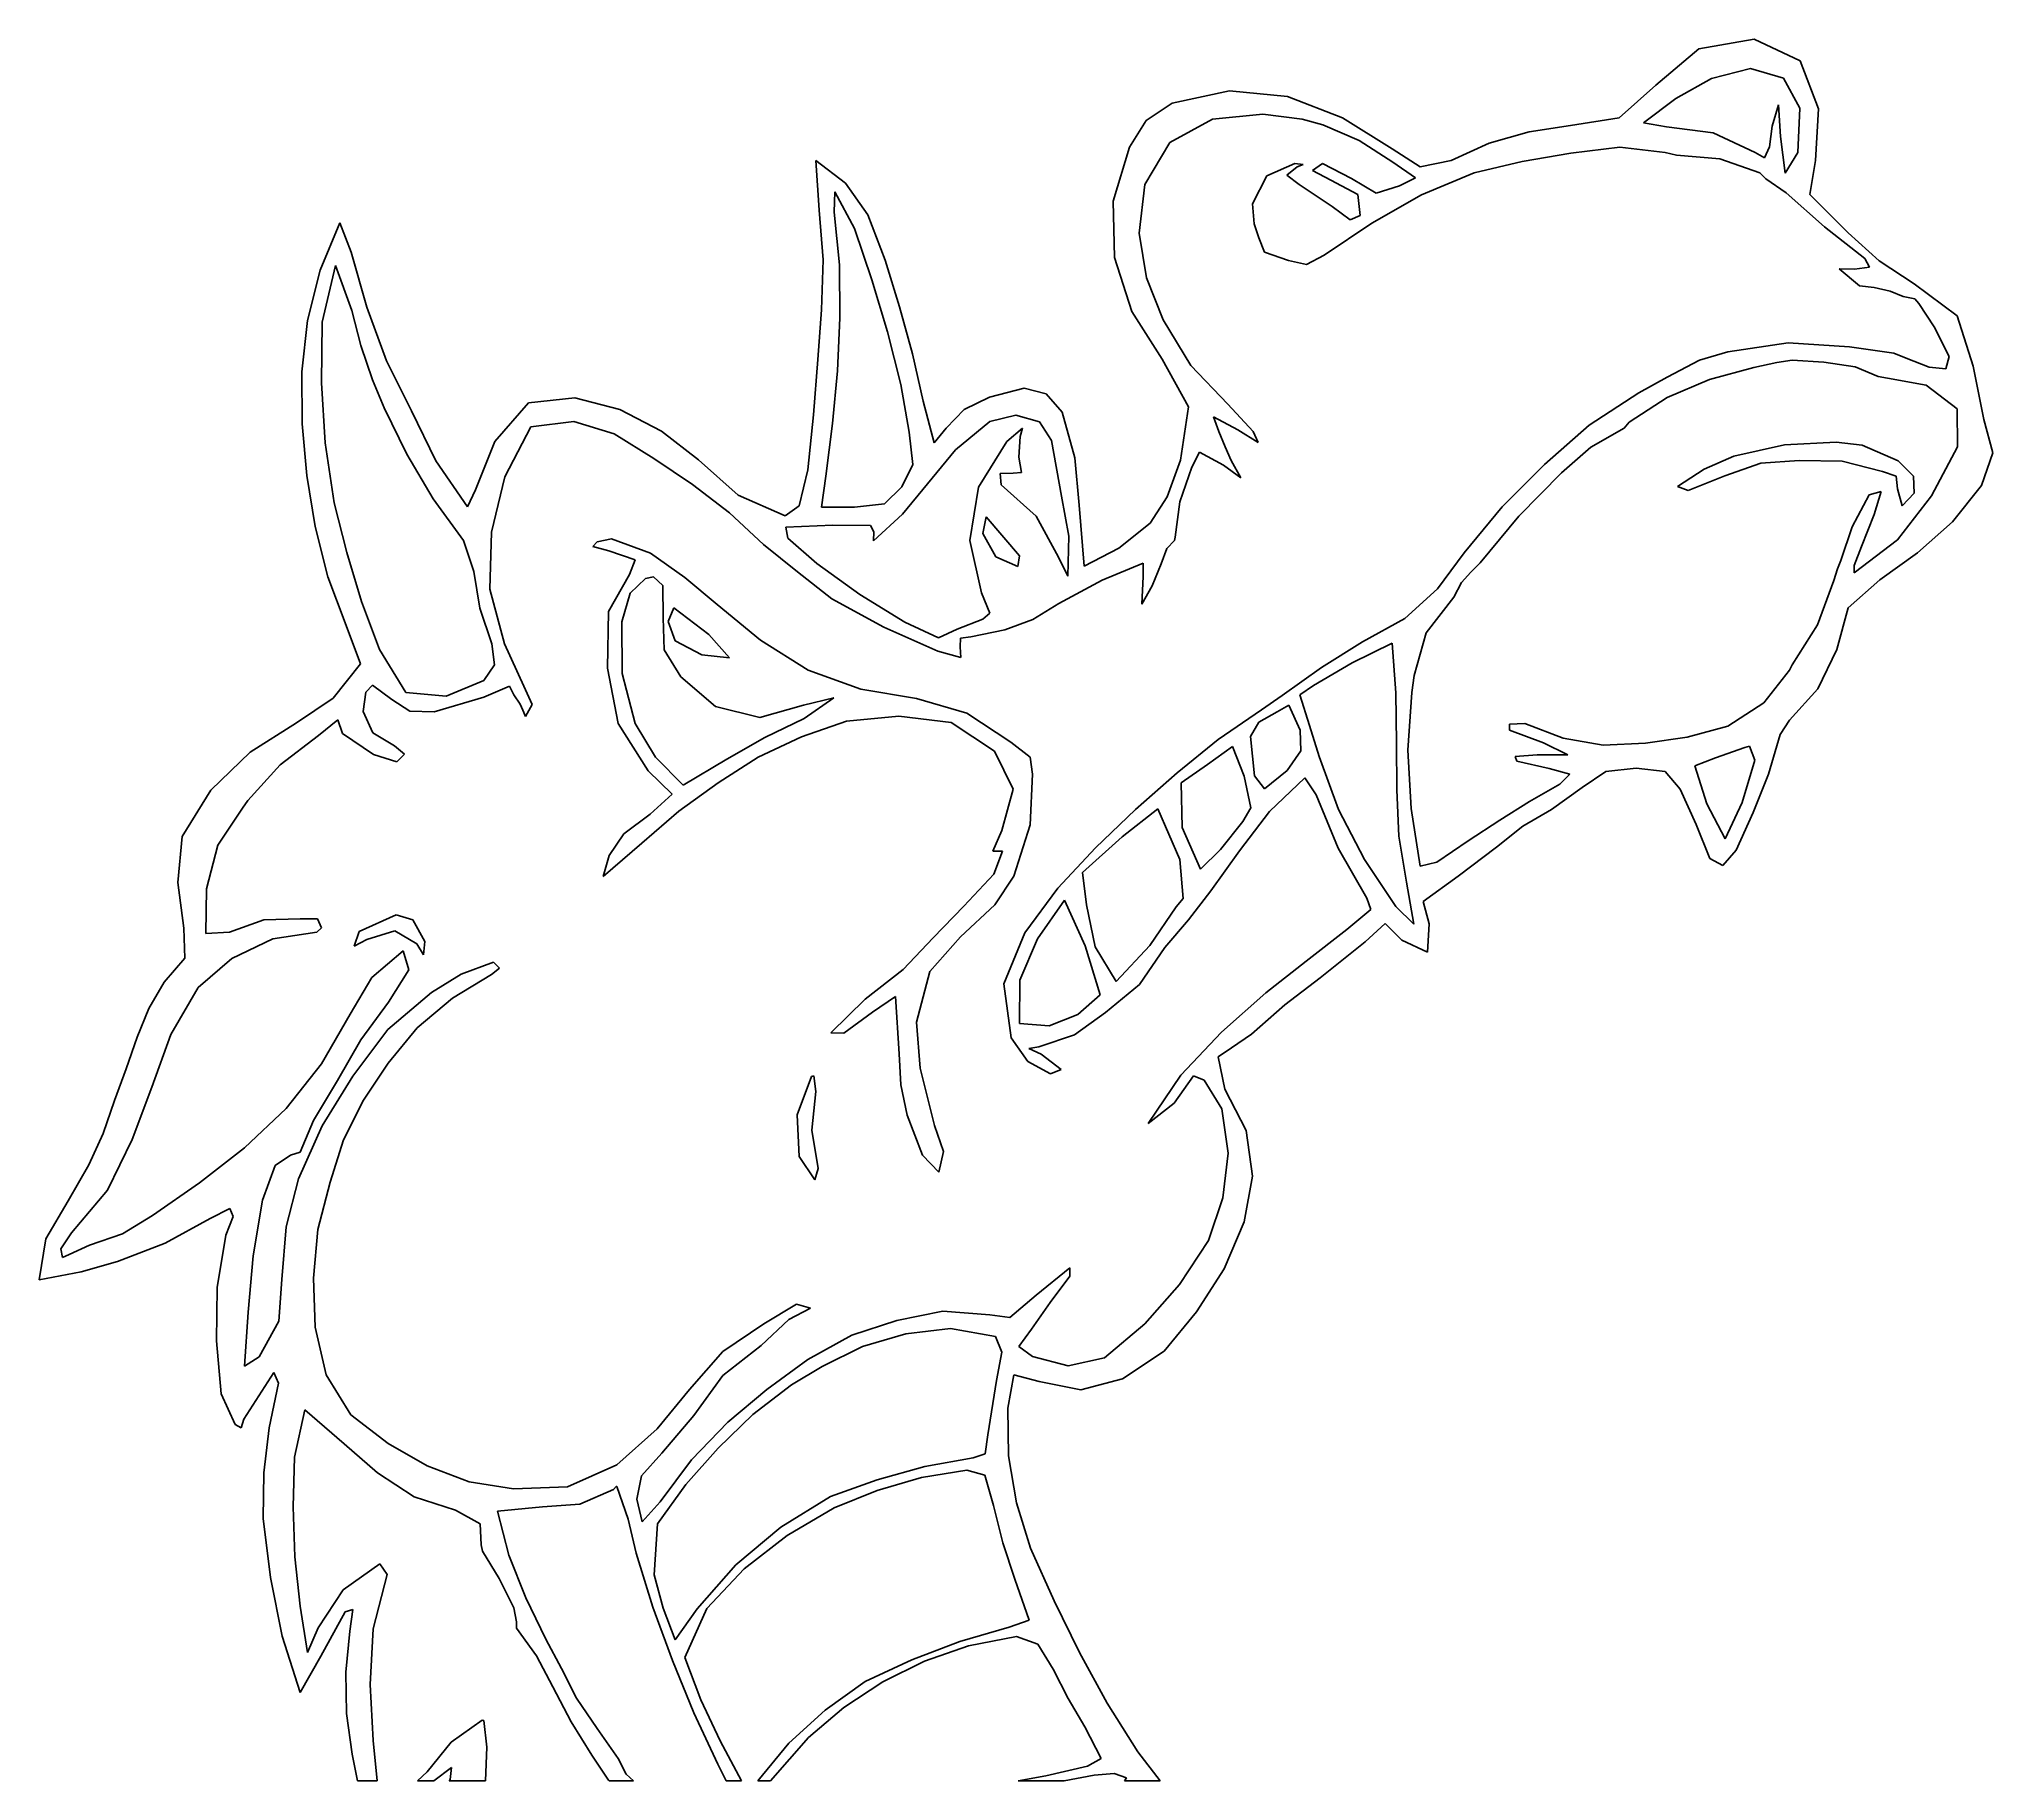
# Model space of a CAD drawing. Extents: x -63.5 to -39.7, y -19.3 to 1.9.
import ezdxf

# ---------------------------------------------------------------- set-up
doc = ezdxf.new("R2010")
doc.units = 0

msp = doc.modelspace()

# ---------------------------------------------------------------- linework, layer by layer
at = {"layer": 'Lager 1'}
for p, q in [((-43.2917, 1.75634), (-43.8161, 1.31295)), ((-42.6225, 1.8743), (-43.2917, 1.75634)), ((-42.0624, 1.61006), (-42.6225, 1.8743)), ((-43.1392, 1.39461), (-42.6646, 1.51566)), ((-42.6646, 1.51566), (-42.2639, 1.39776)), ((-42.6646, 1.51566), (-42.6646, 1.51566)), ((-41.838, 1.02905), (-42.0624, 1.61006)), ((-48.994, 1.24747), (-49.6881, 1.09506)), ((-48.2867, 1.17595), (-48.994, 1.24747)), ((-43.8161, 1.31295), (-44.2609, 0.919137)), ((-43.5709, 1.15329), (-43.1392, 1.39461)), ((-42.2639, 1.39776), (-42.0669, 1.03453)), ((-49.6881, 1.09506), (-50.0042, 0.885848)), ((-49.1998, 0.901074), (-48.589, 0.964223)), ((-48.589, 0.964223), (-48.5888, 0.964223)), ((-48.589, 0.964223), (-48.589, 0.964223)), ((-48.5888, 0.964223), (-48.1089, 0.90312)), ((-47.6223, 0.919853), (-48.2867, 1.17595)), ((-43.9638, 0.858489), (-43.5709, 1.15329)), ((-42.3259, 1.0739), (-42.4012, 0.817949)), ((-42.301, 0.691792), (-42.3259, 1.0739)), ((-42.0669, 1.03453), (-42.0915, 0.495489)), ((-41.8742, 0.398371), (-41.838, 1.02905)), ((-50.0042, 0.885848), (-50.2062, 0.560991)), ((-49.7193, 0.617248), (-49.1998, 0.901074)), ((-48.1089, 0.90312), (-47.8585, 0.835012)), ((-47.8585, 0.835012), (-47.4172, 0.643039)), ((-47.0189, 0.540568), (-47.6223, 0.919853)), ((-45.3526, 0.74634), (-45.8408, 0.610027)), ((-44.8522, 0.826858), (-45.3526, 0.74634)), ((-44.2609, 0.919137), (-44.8522, 0.826858)), ((-43.6852, 0.80701), (-43.9638, 0.858489)), ((-43.1201, 0.735819), (-43.6852, 0.80701)), ((-42.6083, 0.496221), (-43.1201, 0.735819)), ((-42.4012, 0.817949), (-42.4352, 0.566949)), ((-50.2062, 0.560991), (-50.4077, -0.093294)), ((-50.0215, 0.108169), (-49.7193, 0.617248)), ((-47.4172, 0.643039), (-47.0111, 0.378524)), ((-46.6771, 0.324163), (-47.0189, 0.540568)), ((-45.8408, 0.610027), (-46.3005, 0.399253)), ((-45.4391, 0.386917), (-44.8486, 0.490396)), ((-44.8486, 0.490396), (-44.2533, 0.560774)), ((-44.2533, 0.560774), (-43.6997, 0.497968)), ((-43.6997, 0.497968), (-43.5634, 0.466614)), ((-42.494975, 0.433621), (-42.6083, 0.496221)), ((-42.4352, 0.566949), (-42.494975, 0.433621)), ((-42.2428, 0.245512), (-42.301, 0.691792)), ((-42.0915, 0.495489), (-42.2428, 0.245512)), ((-53.656, 0.125157), (-54.0177, 0.400126)), ((-54.0177, 0.400126), (-53.977, -0.201478)), ((-48.1982, 0.364082), (-48.5407, 0.212216)), ((-48.295312, 0.221514), (-48.1694, 0.321206)), ((-48.097662, 0.349527), (-48.1982, 0.364082)), ((-48.1694, 0.321206), (-48.097662, 0.349527)), ((-47.86235, 0.363049), (-47.9835, 0.277889)), ((-47.9835, 0.277889), (-47.7619, 0.159909)), ((-47.5105, 0.180764), (-47.86235, 0.363049)), ((-47.0111, 0.378524), (-46.7321, 0.191114)), ((-46.3005, 0.399253), (-46.6771, 0.324163)), ((-46.6612, -0.01881), (-46.0231, 0.252075)), ((-46.0231, 0.252075), (-45.4391, 0.386917)), ((-43.5634, 0.466614), (-43.0395, 0.421258)), ((-43.0395, 0.421258), (-42.5508, 0.248872)), ((-42.5508, 0.248872), (-42.48, 0.17901)), ((-41.946, -0.01188), (-41.8742, 0.398371)), ((-53.794, -0.226149), (-53.786, 0.020759)), ((-53.786, 0.020916), (-53.5493, -0.424342)), ((-53.786, 0.020759), (-53.786, 0.020916)), ((-53.3849, -0.258788), (-53.656, 0.125157)), ((-50.0896, -0.483706), (-50.0215, 0.108169)), ((-48.5407, 0.212216), (-48.7134, -0.127113)), ((-48.1474, 0.109446), (-48.295312, 0.221514)), ((-47.7477, -0.159782), (-48.1474, 0.109446)), ((-47.7619, 0.159909), (-47.43455, -0.01124)), ((-47.212775, 0.003684), (-47.5105, 0.180764)), ((-46.9284, 0.091069), (-47.212775, 0.003684)), ((-46.7321, 0.191114), (-46.9284, 0.091069)), ((-42.48, 0.17901), (-42.2318, 0.009102)), ((-42.2318, 0.009102), (-41.766, -0.403718)), ((-53.977, -0.201478), (-53.93, -0.806084)), ((-53.7284, -0.86606), (-53.794, -0.226149)), ((-50.4077, -0.093294), (-50.3896, -0.778583)), ((-48.7134, -0.127113), (-48.6927, -0.370086)), ((-47.52795, -0.322059), (-47.7477, -0.159782)), ((-47.43455, -0.01124), (-47.4072, -0.266539)), ((-47.2646, -0.362141), (-46.6612, -0.01881)), ((-41.4808, -0.47989), (-41.946, -0.01188)), ((-59.7993, -0.358109), (-60.0375, -0.932211)), ((-59.6586, -0.71397), (-59.7993, -0.358109)), ((-53.5493, -0.424342), (-53.3383, -1.04976)), ((-53.1746, -0.810975), (-53.3849, -0.258788)), ((-48.6927, -0.370086), (-48.6369, -0.537364)), ((-47.8417, -0.748109), (-47.2646, -0.362141)), ((-47.4072, -0.266539), (-47.52795, -0.322059)), ((-41.766, -0.403718), (-41.2779, -0.788798)), ((-50.002, -1.02531), (-50.0896, -0.483706)), ((-48.6369, -0.537364), (-48.5694, -0.712088)), ((-41.1008, -0.81659), (-41.4808, -0.47989)), ((-60.0375, -0.932211), (-60.1896, -1.54148)), ((-60.014, -1.56416), (-59.8501, -0.873243)), ((-59.8501, -0.873243), (-59.6544, -1.42)), ((-59.8501, -0.873243), (-59.8501, -0.873243)), ((-59.4704, -1.38277), (-59.6586, -0.71397)), ((-53.93, -0.806084), (-53.9487, -1.41271)), ((-53.7244, -1.50958), (-53.7284, -0.86606)), ((-52.9994, -1.3758), (-53.1746, -0.810975)), ((-50.3896, -0.778583), (-50.1806, -1.43202)), ((-48.5694, -0.712088), (-48.2762, -0.812573)), ((-48.2762, -0.812573), (-48.057862, -0.861866)), ((-48.057862, -0.861866), (-47.8417, -0.748109)), ((-41.4025, -0.91889), (-41.5892, -0.914664)), ((-41.5892, -0.914664), (-41.3415, -1.12394)), ((-41.21885, -0.893584), (-41.4025, -0.91889)), ((-41.2779, -0.788798), (-41.21885, -0.893584)), ((-40.6776, -1.09578), (-41.1008, -0.81659)), ((-53.3383, -1.04976), (-53.1476, -1.68172)), ((-49.7975, -1.53668), (-50.002, -1.02531)), ((-41.3415, -1.12394), (-41.1647, -1.14072)), ((-41.1647, -1.14072), (-40.9673, -1.18622)), ((-40.9673, -1.18622), (-40.8115, -1.24966)), ((-40.1567, -1.4852), (-40.6776, -1.09578)), ((-59.6544, -1.42), (-59.5417, -1.84723)), ((-59.2323, -2.03424), (-59.4704, -1.38277)), ((-53.9487, -1.41271), (-53.9915, -2.01826)), ((-52.8432, -1.94598), (-52.9994, -1.3758)), ((-40.8115, -1.24966), (-40.6703, -1.27825)), ((-40.6703, -1.27825), (-40.6203, -1.33527)), ((-40.6203, -1.33527), (-40.4359, -1.61835)), ((-60.1896, -1.54148), (-60.2579, -2.16723)), ((-60.0213, -2.29783), (-60.014, -1.56416)), ((-53.7559, -2.15252), (-53.7244, -1.50958)), ((-50.1806, -1.43202), (-49.812, -2.01094)), ((-49.4633, -2.09032), (-49.7975, -1.53668)), ((-40.4359, -1.61835), (-40.2532, -1.98048)), ((-39.9615, -2.09696), (-40.1567, -1.4852)), ((-59.5417, -1.84723), (-59.4001, -2.26542)), ((-53.1476, -1.68172), (-52.9854, -2.32113)), ((-42.2059, -1.81515), (-42.9411, -1.92328)), ((-41.4631, -1.86235), (-42.2059, -1.81515)), ((-40.925, -1.93978), (-41.4631, -1.86235)), ((-58.9289, -2.6399), (-59.2323, -2.03424)), ((-53.9915, -2.01826), (-54.046, -2.68709)), ((-52.7135, -2.52281), (-52.8432, -1.94598)), ((-49.812, -2.01094), (-49.4894, -2.58965)), ((-49.0133, -2.55873), (-49.4633, -2.09032)), ((-43.2849, -2.02394), (-43.677, -2.23033)), ((-42.9411, -1.92328), (-43.2849, -2.02394)), ((-43.1615, -2.26042), (-42.6243, -2.11205)), ((-42.6243, -2.11205), (-42.345, -2.05455)), ((-42.345, -2.05455), (-42.1581, -2.02565)), ((-42.1581, -2.02565), (-42.1579, -2.02565)), ((-42.1581, -2.02565), (-42.1581, -2.02565)), ((-42.1579, -2.02565), (-41.774, -2.05037)), ((-41.774, -2.05037), (-41.3928, -2.10368)), ((-41.3928, -2.10368), (-41.1137, -2.22099)), ((-40.7761, -2.00191), (-40.925, -1.93978)), ((-40.4969, -2.1107), (-40.7761, -2.00191)), ((-40.29225, -2.127914), (-40.4969, -2.1107)), ((-40.2532, -1.98048), (-40.29225, -2.127914)), ((-39.831, -2.74683), (-39.9615, -2.09696)), ((-60.2579, -2.16723), (-60.2553, -2.79693)), ((-59.9767, -3.03013), (-60.0213, -2.29783)), ((-59.4001, -2.26542), (-59.2607, -2.60264)), ((-53.8141, -2.7935), (-53.7559, -2.15252)), ((-52.9854, -2.32113), (-52.8836, -2.89752)), ((-51.4874, -2.36563), (-51.9062, -2.47308)), ((-51.21805, -2.434561), (-51.4874, -2.36563)), ((-43.677, -2.23033), (-44.0225, -2.42253)), ((-43.6761, -2.47809), (-43.1615, -2.26042)), ((-41.1137, -2.22099), (-40.9999, -2.24332)), ((-40.9999, -2.24332), (-40.5317, -2.32845)), ((-40.5317, -2.32845), (-40.1549, -2.61698)), ((-59.2607, -2.60264), (-58.9855, -3.16685)), ((-57.5059, -2.54111), (-57.9157, -3.01355)), ((-56.9458, -2.48175), (-57.5059, -2.54111)), ((-56.3967, -2.62504), (-56.9458, -2.48175)), ((-52.5782, -3.02804), (-52.7135, -2.52281)), ((-51.9062, -2.47308), (-52.2155, -2.62526)), ((-51.0258, -2.65521), (-51.21805, -2.434561)), ((-49.4894, -2.58965), (-49.5889, -3.23705)), ((-48.7061, -2.88975), (-49.0133, -2.55873)), ((-44.0225, -2.42253), (-44.6266, -2.81217)), ((-44.1395, -2.77632), (-43.6761, -2.47809)), ((-60.2553, -2.79693), (-60.2002, -3.42432)), ((-58.6303, -3.2478), (-58.9289, -2.6399)), ((-57.7948, -3.44329), (-57.4765, -2.83367)), ((-57.4765, -2.83367), (-56.9558, -2.76856)), ((-56.9558, -2.76856), (-56.4662, -2.91827)), ((-55.8924, -2.88654), (-56.3967, -2.62504)), ((-54.046, -2.68709), (-54.1139, -3.35473)), ((-53.8955, -3.43209), (-53.8141, -2.7935)), ((-52.2155, -2.62526), (-52.4352, -2.84883)), ((-52.3208, -3.11279), (-51.9036, -2.7696)), ((-51.9036, -2.7696), (-51.5897, -2.69075)), ((-51.5897, -2.69075), (-51.5896, -2.69075)), ((-51.5897, -2.69075), (-51.5897, -2.69075)), ((-51.5896, -2.69075), (-51.299013, -2.772141)), ((-51.299013, -2.772141), (-51.1552, -3.00183)), ((-50.8726, -3.20987), (-51.0258, -2.65521)), ((-49.1209, -2.89259), (-49.187863, -2.714074)), ((-49.187863, -2.714074), (-48.8898, -2.87131)), ((-44.6266, -2.81217), (-45.1692, -3.29275)), ((-44.1991, -2.85114), (-44.1395, -2.77632)), ((-40.1549, -2.61698), (-40.151, -3.07747)), ((-39.721, -3.14923), (-39.831, -2.74683)), ((-59.8663, -3.75526), (-59.9767, -3.03013)), ((-57.9157, -3.01355), (-58.1488, -3.60062)), ((-56.4662, -2.91827), (-55.9853, -3.21741)), ((-55.4439, -3.2357), (-55.8924, -2.88654)), ((-52.8836, -2.89752), (-52.838062, -3.292691)), ((-52.4352, -2.84883), (-52.5782, -3.02804)), ((-51.6957, -3.01318), (-52.0397, -3.56724)), ((-51.506013, -2.852179), (-51.6957, -3.01318)), ((-51.5512, -3.20247), (-51.5339, -2.95076)), ((-51.5339, -2.95076), (-51.506013, -2.852179)), ((-51.1552, -3.00183), (-51.0314, -3.67469)), ((-49.0446, -3.0768), (-49.1209, -2.89259)), ((-48.9714, -3.24466), (-49.0446, -3.0768)), ((-48.8898, -2.87131), (-48.646412, -3.022891)), ((-48.646412, -3.022891), (-48.7061, -2.88975)), ((-44.9604, -3.39468), (-44.6052, -3.08136)), ((-44.6052, -3.08136), (-44.1991, -2.85114)), ((-42.2528, -3.0547), (-42.867, -3.18978)), ((-41.6236, -3.01975), (-42.2528, -3.0547)), ((-41.3071, -3.05783), (-41.6236, -3.01975)), ((-41.6236, -3.01975), (-41.6236, -3.01975)), ((-40.8712, -3.24802), (-41.3071, -3.05783)), ((-40.151, -3.07747), (-40.4671, -3.67111)), ((-58.9855, -3.16685), (-58.6636, -3.7068)), ((-58.2465, -3.8044), (-58.6303, -3.2478)), ((-55.9853, -3.21741), (-55.5151, -3.53297)), ((-54.9615, -3.66499), (-55.4439, -3.2357)), ((-52.838062, -3.292691), (-52.9741, -3.56343)), ((-52.6621, -3.52819), (-52.3208, -3.11279)), ((-51.5188, -3.38773), (-51.5512, -3.20247)), ((-50.8201, -3.78528), (-50.8726, -3.20987)), ((-49.5889, -3.23705), (-49.7501, -3.68463)), ((-49.4485, -3.32254), (-49.3585, -3.14371)), ((-49.3585, -3.14371), (-49.064, -3.29902)), ((-49.064, -3.29902), (-48.8551, -3.45434)), ((-48.8551, -3.45434), (-48.9714, -3.24466)), ((-45.1692, -3.29275), (-45.6819, -3.80537)), ((-42.867, -3.18978), (-43.2292, -3.3492)), ((-42.9789, -3.43), (-42.5393, -3.27513)), ((-42.5393, -3.27513), (-42.0739, -3.2413)), ((-42.0739, -3.2413), (-41.5536, -3.24967)), ((-41.5536, -3.24967), (-41.0623, -3.37564)), ((-40.6875, -3.431919), (-40.8712, -3.24802)), ((-39.8615, -3.54626), (-39.721, -3.14923)), ((-60.2002, -3.42432), (-60.0979, -4.04574)), ((-57.9567, -4.11466), (-57.7948, -3.44329)), ((-55.5151, -3.53297), (-55.0653, -3.8769)), ((-54.1139, -3.35473), (-54.218888, -3.793932)), ((-53.95, -3.8088), (-53.8955, -3.43209)), ((-52.9641, -3.8958), (-52.6621, -3.52819)), ((-51.7796, -3.39893), (-51.6219, -3.39722)), ((-51.7651, -3.53984), (-51.7796, -3.39893)), ((-51.3414, -3.91753), (-51.7651, -3.53984)), ((-51.6219, -3.39722), (-51.5188, -3.38773)), ((-49.5949, -3.74593), (-49.4485, -3.32254)), ((-45.478, -3.92044), (-44.9604, -3.39468)), ((-43.2292, -3.3492), (-43.5511, -3.5591)), ((-43.5511, -3.5591), (-43.421375, -3.609161)), ((-43.421375, -3.609161), (-42.9789, -3.43)), ((-41.0623, -3.37564), (-40.898, -3.43276)), ((-40.898, -3.43276), (-40.8799, -3.58576)), ((-40.6757, -3.6399), (-40.6875, -3.431919)), ((-40.2129, -3.98689), (-39.8615, -3.54626)), ((-59.7145, -4.35831), (-59.8663, -3.75526)), ((-58.6636, -3.7068), (-58.2961, -4.21554)), ((-58.1488, -3.60062), (-58.2465, -3.8044)), ((-54.391, -3.91431), (-54.9615, -3.66499)), ((-54.218888, -3.793932), (-54.391, -3.91431)), ((-53.1842, -3.769404), (-53.5494, -3.80821)), ((-52.9741, -3.56343), (-53.1842, -3.769404)), ((-52.0397, -3.56724), (-52.1462, -4.21345)), ((-51.0314, -3.67469), (-50.9437, -4.162)), ((-50.759, -4.52557), (-50.8201, -3.78528)), ((-49.7501, -3.68463), (-49.9579, -4.00594)), ((-49.6542, -4.17335), (-49.5949, -3.74593)), ((-41.2244, -3.66118), (-41.4308, -4.0479)), ((-41.076837, -3.618746), (-41.2244, -3.66118)), ((-41.1617, -3.89699), (-41.076837, -3.618746)), ((-40.8799, -3.58576), (-40.824075, -3.793272)), ((-40.4671, -3.67111), (-40.8781, -4.20471)), ((-40.824075, -3.793272), (-40.6757, -3.6399)), ((-55.0653, -3.8769), (-54.6511, -4.26266)), ((-54.3827, -4.0541), (-53.8118, -4.02923)), ((-53.5494, -3.80821), (-53.95, -3.8088)), ((-53.8118, -4.02923), (-53.353525, -4.031799)), ((-53.353525, -4.031799), (-53.313, -4.11092)), ((-53.3149, -4.21696), (-52.9641, -3.8958)), ((-51.98865, -4.130823), (-51.9482, -3.92895)), ((-51.9482, -3.92895), (-51.5439, -4.39886)), ((-51.9482, -3.92895), (-51.9482, -3.92895)), ((-51.0683, -4.41633), (-51.3414, -3.91753)), ((-49.9579, -4.00594), (-50.3361, -4.30649)), ((-45.6819, -3.80537), (-46.1409, -4.36533)), ((-45.9479, -4.48518), (-45.478, -3.92044)), ((-41.3165, -4.28565), (-41.1617, -3.89699)), ((-40.6363, -4.36219), (-40.2129, -3.98689)), ((-60.0979, -4.04574), (-59.9439, -4.65647)), ((-58.2961, -4.21554), (-58.1711, -4.58987)), ((-57.9776, -4.80455), (-57.9567, -4.11466)), ((-56.6746, -4.2295), (-56.72715, -4.286589)), ((-56.4985, -4.19583), (-56.6746, -4.2295)), ((-56.0231, -4.36742), (-56.4985, -4.19583)), ((-56.4985, -4.19583), (-56.4985, -4.19583)), ((-54.6511, -4.26266), (-54.241, -4.59614)), ((-54.355463, -4.184774), (-54.3827, -4.0541)), ((-54.0052, -4.49556), (-54.355463, -4.184774)), ((-53.313, -4.11092), (-53.3149, -4.21696)), ((-52.1462, -4.21345), (-52.0051, -4.85077)), ((-51.8299, -4.4111), (-51.98865, -4.130823)), ((-50.9437, -4.162), (-50.9557, -4.64826)), ((-49.7548, -4.31074), (-49.6608, -4.21479)), ((-49.6608, -4.21479), (-49.6542, -4.17335)), ((-41.4308, -4.0479), (-41.5674, -4.45792)), ((-40.8781, -4.20471), (-41.4071, -4.60838)), ((-59.5359, -4.95389), (-59.7145, -4.35831)), ((-56.72715, -4.286589), (-56.531, -4.34121)), ((-56.531, -4.34121), (-56.2126, -4.448286)), ((-56.2126, -4.448286), (-56.2794, -4.62884)), ((-55.6064, -4.66252), (-56.0231, -4.36742)), ((-53.483, -4.86973), (-54.0052, -4.49556)), ((-51.5639, -4.530342), (-51.8299, -4.4111)), ((-51.5439, -4.39886), (-51.5639, -4.530342)), ((-50.9557, -4.64826), (-51.0683, -4.41633)), ((-50.3361, -4.30649), (-50.759, -4.52557)), ((-50.5379, -4.69575), (-50.0414, -4.49055)), ((-50.0414, -4.49055), (-50.0404, -4.64968)), ((-49.9337, -4.7646), (-49.8214, -4.49974)), ((-49.8214, -4.49974), (-49.7548, -4.31074)), ((-46.1409, -4.36533), (-46.4656, -4.79984)), ((-46.0608, -4.59935), (-45.9479, -4.48518)), ((-41.5674, -4.45792), (-41.6077, -4.55798)), ((-41.408, -4.51885), (-41.3165, -4.28565)), ((-41.0955, -4.69269), (-40.6363, -4.36219)), ((-59.9439, -4.65647), (-59.7216, -5.24526)), ((-58.1711, -4.58987), (-58.0972, -5.03745)), ((-56.2794, -4.62884), (-56.5346, -5.07657)), ((-56.271925, -4.853224), (-56.0878, -4.67536)), ((-56.0878, -4.67536), (-55.9867, -4.65535)), ((-55.9867, -4.65535), (-55.874237, -4.761504)), ((-55.9867, -4.65535), (-55.9867, -4.65535)), ((-55.2148, -4.99055), (-55.6064, -4.66252)), ((-54.241, -4.59614), (-53.824, -4.92111)), ((-51.0676, -4.98137), (-50.5379, -4.69575)), ((-50.0404, -4.64968), (-50.0566, -4.98921)), ((-46.2687, -4.90371), (-46.1738, -4.72375)), ((-46.1738, -4.72375), (-46.0608, -4.59935)), ((-41.6513, -4.69821), (-41.8521, -5.23652)), ((-41.6077, -4.55798), (-41.6513, -4.69821)), ((-41.4811, -5.03132), (-41.0955, -4.69269)), ((-41.4071, -4.60838), (-41.408, -4.51885)), ((-59.3178, -5.53603), (-59.5359, -4.95389)), ((-57.8002, -5.46934), (-57.9776, -4.80455)), ((-56.3734, -5.20262), (-56.271925, -4.853224)), ((-55.874237, -4.761504), (-55.8703, -5.15535)), ((-53.824, -4.92111), (-53.1927, -5.26728)), ((-52.9355, -5.2059), (-53.483, -4.86973)), ((-52.0051, -4.85077), (-51.905037, -5.0955)), ((-51.381988, -5.172368), (-51.0676, -4.98137)), ((-50.0566, -4.98921), (-49.9337, -4.7646)), ((-46.4656, -4.79984), (-46.8615, -5.16334)), ((-46.6057, -5.33382), (-46.2687, -4.90371)), ((-58.0972, -5.03745), (-57.954, -5.4674)), ((-56.5346, -5.07657), (-56.5478, -5.7631)), ((-56.3701, -5.82919), (-56.3734, -5.20262)), ((-55.8703, -5.15535), (-55.8583, -5.54163)), ((-55.8104, -5.19657), (-55.7401, -5.03386)), ((-55.726763, -5.432736), (-55.8104, -5.19657)), ((-55.7401, -5.03386), (-55.3148, -5.35599)), ((-55.7401, -5.03386), (-55.7401, -5.03386)), ((-54.6871, -5.42462), (-55.2148, -4.99055)), ((-52.5263, -5.39549), (-52.9355, -5.2059)), ((-51.9888, -5.17133), (-52.3014, -5.29282)), ((-51.905037, -5.0955), (-51.9888, -5.17133)), ((-51.723, -5.29924), (-51.381988, -5.172368)), ((-46.8615, -5.16334), (-47.3768, -5.44433)), ((-41.6183, -5.53939), (-41.4811, -5.03132)), ((-59.7216, -5.24526), (-59.548, -5.71195)), ((-55.4029, -5.6036), (-55.726763, -5.432736)), ((-55.3148, -5.35599), (-55.0666, -5.6393)), ((-54.1106, -5.78998), (-54.6871, -5.42462)), ((-53.1927, -5.26728), (-52.5352, -5.55902)), ((-52.3014, -5.29282), (-52.5263, -5.39549)), ((-52.2621, -5.50713), (-52.260762, -5.401141)), ((-52.260762, -5.401141), (-52.1353, -5.38414)), ((-52.1353, -5.38414), (-51.723, -5.29924)), ((-47.3768, -5.44433), (-47.8742, -5.75847)), ((-46.7482, -5.85495), (-46.6057, -5.33382)), ((-41.8521, -5.23652), (-42.159, -5.72278)), ((-58.9947, -6.06156), (-59.3178, -5.53603)), ((-57.954, -5.4674), (-57.921638, -5.72314)), ((-57.5616, -5.98443), (-57.8002, -5.46934)), ((-55.8583, -5.54163), (-55.6572, -5.86966)), ((-55.0666, -5.6393), (-55.4029, -5.6036)), ((-52.5352, -5.55902), (-52.2578, -5.63461)), ((-52.2578, -5.63461), (-52.2621, -5.50713)), ((-47.503, -5.70015), (-47.0158, -5.46113)), ((-47.0158, -5.46113), (-46.9721, -6.06589)), ((-47.0158, -5.46113), (-47.0158, -5.46113)), ((-41.8456, -6.01504), (-41.6183, -5.53939)), ((-59.548, -5.71195), (-59.8773, -6.13019)), ((-58.0506, -5.91543), (-58.5064, -6.10308)), ((-57.921638, -5.72314), (-58.0506, -5.91543)), ((-56.5478, -5.7631), (-56.4172, -6.43544)), ((-56.2096, -6.43462), (-56.3701, -5.82919)), ((-55.6572, -5.86966), (-55.2347, -6.23092)), ((-53.4688, -6.02019), (-54.1106, -5.78998)), ((-47.8742, -5.75847), (-48.3542, -6.09808)), ((-47.9708, -5.97659), (-47.503, -5.70015)), ((-46.7791, -6.06029), (-46.7482, -5.85495)), ((-42.192, -5.78901), (-42.5025, -6.18537)), ((-42.159, -5.72278), (-42.192, -5.78901)), ((-59.8773, -6.13019), (-60.3249, -6.42999)), ((-59.5161, -6.28909), (-59.482, -6.05454)), ((-59.482, -6.05454), (-59.402513, -5.971284)), ((-59.402513, -5.971284), (-59.168, -6.14497)), ((-59.168, -6.14497), (-58.949913, -6.286872)), ((-58.5064, -6.10308), (-58.9947, -6.06156)), ((-58.6533, -6.29364), (-58.0485, -6.11682)), ((-58.0485, -6.11682), (-57.7377, -5.98409)), ((-57.7377, -5.98409), (-57.6843, -6.08725)), ((-57.6843, -6.08725), (-57.6061, -6.19985)), ((-57.4639, -6.205146), (-57.5616, -5.98443)), ((-54.1662, -6.2124), (-53.7998, -6.1266)), ((-53.7998, -6.1266), (-54.1572, -6.3757)), ((-52.7954, -6.13452), (-53.4688, -6.02019)), ((-52.1818, -6.31261), (-52.7954, -6.13452)), ((-48.3542, -6.09808), (-48.6026, -6.26997)), ((-48.137, -6.0877), (-47.9708, -5.97659)), ((-48.0205, -6.46158), (-48.137, -6.0877)), ((-46.9721, -6.06589), (-46.9665, -6.67499)), ((-46.8273, -6.75959), (-46.7791, -6.06029)), ((-42.1926, -6.39452), (-41.8456, -6.01504)), ((-60.0554, -6.58426), (-59.8235, -6.39206)), ((-59.8235, -6.39206), (-59.764, -6.55701)), ((-59.396613, -6.549426), (-59.5161, -6.28909)), ((-58.949913, -6.286872), (-58.6533, -6.29364)), ((-57.6061, -6.19985), (-57.5737, -6.27467)), ((-57.5737, -6.27467), (-57.5414, -6.34964)), ((-57.5414, -6.34964), (-57.4639, -6.205146)), ((-55.2347, -6.23092), (-54.6987, -6.36495)), ((-54.6987, -6.36495), (-54.1662, -6.2124)), ((-54.1572, -6.3757), (-54.6355, -6.60495)), ((-53.6435, -6.40968), (-53.0072, -6.34718)), ((-53.0072, -6.34718), (-52.3753, -6.42402)), ((-51.6486, -6.66408), (-52.1818, -6.31261)), ((-48.6026, -6.26997), (-49.1301, -6.63086)), ((-48.6384, -6.41901), (-48.413, -6.29685)), ((-48.413, -6.29685), (-48.271, -6.21329)), ((-48.271, -6.21329), (-48.1336, -6.51571)), ((-48.271, -6.21329), (-48.271, -6.21329)), ((-42.5025, -6.18537), (-42.9391, -6.46703)), ((-42.3052, -6.57015), (-42.1926, -6.39452)), ((-60.3249, -6.42999), (-60.8871, -6.78483)), ((-60.5235, -6.93776), (-60.0554, -6.58426)), ((-59.764, -6.55701), (-59.3899, -6.8144)), ((-59.1347, -6.70807), (-59.396613, -6.549426)), ((-56.4172, -6.43544), (-56.0522, -7.01086)), ((-55.9626, -6.84688), (-56.2096, -6.43462)), ((-54.6355, -6.60495), (-55.0961, -6.86794)), ((-54.7176, -6.84427), (-54.1917, -6.59837)), ((-54.1917, -6.59837), (-53.6435, -6.40968)), ((-52.3753, -6.42402), (-51.8462, -6.77169)), ((-49.1301, -6.63086), (-49.6268, -7.03699)), ((-48.739563, -6.593155), (-48.6384, -6.41901)), ((-48.6899, -7.07201), (-48.739563, -6.593155)), ((-48.1336, -6.51571), (-48.126463, -6.766737)), ((-47.904, -6.83546), (-48.0205, -6.46158)), ((-45.4055, -6.43492), (-45.5922, -6.4459)), ((-45.5922, -6.4459), (-45.5903, -6.51877)), ((-45.5903, -6.51877), (-45.1808, -6.66991)), ((-44.9424, -6.61331), (-45.4055, -6.43492)), ((-44.4529, -6.69963), (-44.9424, -6.61331)), ((-43.4331, -6.60166), (-43.9409, -6.67364)), ((-42.9391, -6.46703), (-43.4331, -6.60166)), ((-42.4455, -7.0517), (-42.3052, -6.57015)), ((-60.8871, -6.78483), (-61.3667, -7.24697)), ((-59.3899, -6.8144), (-59.107025, -6.901799)), ((-59.0121, -6.81066), (-59.1347, -6.70807)), ((-59.107025, -6.901799), (-59.0121, -6.81066)), ((-55.6297, -7.18589), (-55.9626, -6.84688)), ((-55.0961, -6.86794), (-55.6297, -7.18589)), ((-55.2028, -7.15602), (-54.7176, -6.84427)), ((-51.8462, -6.77169), (-51.6198, -7.23532)), ((-51.4147, -6.84531), (-51.6486, -6.66408)), ((-51.3873, -7.05096), (-51.4147, -6.84531)), ((-49.2612, -6.93574), (-48.9577, -6.71523)), ((-48.9577, -6.71523), (-48.8149, -7.07657)), ((-48.9577, -6.71523), (-48.9577, -6.71523)), ((-48.126463, -6.766737), (-48.2922, -7.00578)), ((-47.6673, -7.47897), (-47.904, -6.83546)), ((-46.9665, -6.67499), (-46.962, -7.24092)), ((-46.7885, -7.46904), (-46.8273, -6.75959)), ((-45.2566, -6.81851), (-45.523313, -6.836079)), ((-45.523313, -6.836079), (-45.5027, -6.89594)), ((-44.8831, -6.81664), (-45.2566, -6.81851)), ((-45.1808, -6.66991), (-44.8831, -6.81664)), ((-43.9409, -6.67364), (-44.4529, -6.69963)), ((-43.3412, -6.95075), (-43.0915, -6.85435)), ((-43.0915, -6.85435), (-42.7357, -6.72606)), ((-42.7357, -6.72606), (-42.677, -6.71277)), ((-42.677, -6.71277), (-42.611587, -6.882685)), ((-42.677, -6.71277), (-42.677, -6.71277)), ((-60.9172, -7.37122), (-60.5235, -6.93776)), ((-56.0522, -7.01086), (-55.7618, -7.29528)), ((-51.4143, -7.66685), (-51.3873, -7.05096)), ((-49.6268, -7.03699), (-50.1329, -7.48091)), ((-49.5819, -7.15729), (-49.2612, -6.93574)), ((-48.8149, -7.07657), (-48.7339, -7.45948)), ((-48.568038, -7.22911), (-48.6899, -7.07201)), ((-48.2922, -7.00578), (-48.568038, -7.22911)), ((-48.5067, -7.506), (-48.0793, -7.09621)), ((-48.0793, -7.09621), (-47.9394, -7.30185)), ((-45.5027, -6.89594), (-45.1112, -6.98345)), ((-45.1112, -6.98345), (-44.858413, -7.053402)), ((-44.858413, -7.053402), (-44.9792, -7.17185)), ((-44.7087, -7.21501), (-44.421188, -7.017675)), ((-44.421188, -7.017675), (-44.055, -6.97748)), ((-44.055, -6.97748), (-43.70355, -7.01816)), ((-43.70355, -7.01816), (-43.5204, -7.23368)), ((-43.1976, -7.41117), (-43.3412, -6.95075)), ((-42.611587, -6.882685), (-42.7645, -7.394)), ((-42.6337, -7.51818), (-42.4455, -7.0517)), ((-61.3667, -7.24697), (-61.7125, -7.81066)), ((-55.7618, -7.29528), (-56.0296, -7.53677)), ((-55.6819, -7.50294), (-55.2028, -7.15602)), ((-51.6198, -7.23532), (-51.7598, -7.73748)), ((-49.5688, -7.70075), (-49.5819, -7.15729)), ((-47.9394, -7.30185), (-47.6734, -7.94992)), ((-46.962, -7.24092), (-46.9346, -7.80611)), ((-44.9792, -7.17185), (-45.3504, -7.38212)), ((-45.0809, -7.47942), (-44.7087, -7.21501)), ((-43.5204, -7.23368), (-43.325, -7.66468)), ((-61.2798, -7.91505), (-60.9806, -7.46426)), ((-60.9806, -7.46426), (-60.9172, -7.37122)), ((-56.0296, -7.53677), (-56.3487, -7.77773)), ((-56.13, -7.88869), (-55.6819, -7.50294)), ((-50.1329, -7.48091), (-50.6211, -7.94447)), ((-50.2975, -7.81216), (-49.8615, -7.47173)), ((-49.8615, -7.47173), (-49.5975, -8.08881)), ((-49.8615, -7.47173), (-49.8615, -7.47173)), ((-48.8705, -7.98315), (-48.5067, -7.506)), ((-48.7339, -7.45948), (-48.8311, -7.62578)), ((-47.3544, -8.08889), (-47.6673, -7.47897)), ((-46.676, -8.16811), (-46.7885, -7.46904)), ((-45.3504, -7.38212), (-45.7108, -7.61069)), ((-45.4317, -7.68447), (-45.0809, -7.47942)), ((-42.9732, -7.83575), (-43.1976, -7.41117)), ((-42.7645, -7.394), (-42.9732, -7.83575)), ((-42.8413, -7.97636), (-42.6337, -7.51818)), ((-61.7125, -7.81066), (-61.7665, -8.36861)), ((-56.3487, -7.77773), (-56.5269, -8.03774)), ((-51.7598, -7.73748), (-51.866725, -7.986025)), ((-51.6133, -8.2905), (-51.4143, -7.66685)), ((-50.7786, -8.2454), (-50.2975, -7.81216)), ((-49.344, -8.2056), (-49.5688, -7.70075)), ((-48.8311, -7.62578), (-49.1003, -7.96486)), ((-46.9346, -7.80611), (-46.8449, -8.36413)), ((-45.7109, -7.61069), (-46.0935, -7.86278)), ((-45.7507, -7.93626), (-45.4317, -7.68447)), ((-45.7108, -7.61069), (-45.7109, -7.61069)), ((-43.325, -7.66468), (-43.1586, -8.075)), ((-61.4159, -8.44246), (-61.2798, -7.91505)), ((-56.5987, -8.29632), (-56.13, -7.88869)), ((-56.5269, -8.03774), (-56.5987, -8.29632)), ((-51.866725, -7.986025), (-51.75, -7.98524)), ((-51.75, -7.98524), (-51.8551, -8.26676)), ((-50.6211, -7.94447), (-51.0791, -8.43768)), ((-49.1003, -7.96486), (-49.344, -8.2056)), ((-49.2206, -8.47046), (-48.8705, -7.98315)), ((-47.6734, -7.94992), (-47.3257, -8.55633)), ((-46.0935, -7.86278), (-46.4731, -8.11943)), ((-46.2147, -8.28946), (-45.7507, -7.93626)), ((-42.99965, -8.162157), (-42.8413, -7.97636)), ((-51.8551, -8.26676), (-52.2203, -8.6546)), ((-51.8438, -8.63966), (-51.6133, -8.2905)), ((-50.7297, -8.63847), (-50.7786, -8.2454)), ((-49.5975, -8.08881), (-49.5553, -8.56208)), ((-46.9727, -8.65848), (-47.3544, -8.08889)), ((-46.4731, -8.11943), (-46.676, -8.16811)), ((-46.641, -8.59673), (-46.2147, -8.28946)), ((-43.1586, -8.075), (-42.99965, -8.162157)), ((-61.7665, -8.36861), (-61.6928, -8.92267)), ((-61.4259, -8.98703), (-61.4159, -8.44246)), ((-51.0791, -8.43768), (-51.478, -8.97912)), ((-49.4894, -8.82156), (-49.2206, -8.47046)), ((-46.8449, -8.36413), (-46.7545, -8.87383)), ((-59.1129, -8.7613), (-59.5646, -8.96135)), ((-58.912, -8.82253), (-59.1129, -8.7613)), ((-59.1129, -8.7613), (-59.1129, -8.7613)), ((-52.2203, -8.6546), (-52.591, -9.03736)), ((-52.2619, -9.02549), (-51.8438, -8.63966)), ((-51.3255, -9.05118), (-50.9976, -8.58351)), ((-50.9976, -8.58351), (-50.7447, -9.13817)), ((-50.9976, -8.58351), (-50.9976, -8.58351)), ((-50.6236, -9.14735), (-50.7297, -8.63847)), ((-49.6395, -8.66206), (-49.9605, -9.13361)), ((-49.5553, -8.56208), (-49.6395, -8.66206)), ((-47.274938, -8.696546), (-47.5694, -8.93745)), ((-47.3257, -8.55633), (-47.274938, -8.696546)), ((-46.7545, -8.87383), (-46.9727, -8.65848)), ((-46.5675, -8.87062), (-46.641, -8.59673)), ((-61.6928, -8.92267), (-61.6791, -9.28714)), ((-61.138, -8.97068), (-61.4259, -8.98703)), ((-60.7196, -8.8194), (-61.138, -8.97068)), ((-60.2806, -8.80663), (-60.7196, -8.8194)), ((-60.6139, -9.05334), (-60.0789, -8.97158)), ((-60.070087, -8.810018), (-60.2806, -8.80663)), ((-60.0789, -8.97158), (-60.0224, -8.91707)), ((-60.0224, -8.91707), (-60.070087, -8.810018)), ((-59.5646, -8.96135), (-59.6228, -9.140232)), ((-59.4716, -9.05909), (-59.129825, -8.954645)), ((-59.129825, -8.954645), (-58.8626, -9.11039)), ((-58.7669, -9.08433), (-58.912, -8.82253)), ((-51.478, -8.97912), (-51.734, -9.59785)), ((-49.7776, -9.15676), (-49.4894, -8.82156)), ((-47.5694, -8.93745), (-48.062, -9.32149)), ((-47.3468, -9.08866), (-47.1029, -8.86659)), ((-47.1029, -8.86659), (-46.898, -9.06589)), ((-46.589875, -9.212039), (-46.5675, -8.87062)), ((-61.1079, -9.28863), (-60.6139, -9.05334)), ((-59.6228, -9.140232), (-59.4716, -9.05909)), ((-59.0294, -9.19589), (-59.4082, -9.51922)), ((-58.9608, -9.429247), (-59.0294, -9.19589)), ((-58.8626, -9.11039), (-58.78205, -9.247367)), ((-58.78205, -9.247367), (-58.7669, -9.08433)), ((-52.591, -9.03736), (-52.9577, -9.42386)), ((-52.6326, -9.44947), (-52.2619, -9.02549)), ((-51.5392, -9.552), (-51.3255, -9.05118)), ((-50.7447, -9.13817), (-50.5621, -9.73054)), ((-50.3683, -9.5694), (-50.6236, -9.14735)), ((-49.9605, -9.13361), (-50.3683, -9.5694)), ((-50.0844, -9.60509), (-49.7776, -9.15676)), ((-47.8914, -9.52691), (-47.3468, -9.08866)), ((-46.898, -9.06589), (-46.589875, -9.212039)), ((-61.6791, -9.28714), (-61.9313, -9.57634)), ((-61.5181, -9.64302), (-61.1079, -9.28863)), ((-59.209, -9.82216), (-58.9608, -9.429247)), ((-58.3249, -9.48084), (-58.6852, -9.70112)), ((-58.4318, -9.77243), (-57.9558, -9.48278)), ((-57.9331, -9.33358), (-58.3249, -9.48084)), ((-57.9558, -9.48278), (-57.8596, -9.40878)), ((-57.8596, -9.40878), (-57.9331, -9.33358)), ((-52.9577, -9.42386), (-53.4192, -9.78325)), ((-52.7964, -10.0615), (-52.6326, -9.44947)), ((-48.062, -9.32149), (-48.5521, -9.70866)), ((-61.9313, -9.57634), (-62.1194, -9.89862)), ((-61.8502, -10.2131), (-61.5181, -9.64302)), ((-59.4082, -9.51922), (-59.6729, -9.9671)), ((-58.6852, -9.70112), (-59.217, -10.1507)), ((-51.734, -9.59785), (-51.6442, -10.2525)), ((-51.5422, -10.0803), (-51.5392, -9.552)), ((-50.4992, -9.94447), (-50.0844, -9.60509)), ((-48.5521, -9.70866), (-49.0888, -10.1866)), ((-48.3211, -9.8521), (-47.8914, -9.52691)), ((-62.1194, -9.89862), (-62.2588, -10.2459)), ((-59.5449, -10.2785), (-59.209, -9.82216)), ((-58.8589, -10.1316), (-58.4318, -9.77243)), ((-53.4192, -9.78325), (-53.8332, -10.1937)), ((-53.676187, -10.196756), (-53.3283, -9.94245)), ((-53.3283, -9.94245), (-53.0509, -9.75212)), ((-53.0509, -9.75212), (-53.0038, -10.4468)), ((-50.8755, -10.2152), (-50.4992, -9.94447)), ((-50.5621, -9.73054), (-50.8334, -9.97105)), ((-48.7256, -10.208), (-48.3211, -9.8521)), ((-59.6729, -9.9671), (-60.0212, -10.5677)), ((-59.217, -10.1507), (-59.6415, -10.7177)), ((-59.2126, -10.5608), (-58.8589, -10.1316)), ((-53.8332, -10.1937), (-53.676187, -10.196756)), ((-52.748, -10.622), (-52.7964, -10.0615)), ((-51.1813, -10.1073), (-51.5422, -10.0803)), ((-50.8334, -9.97105), (-51.1813, -10.1073)), ((-49.0888, -10.1866), (-49.584, -10.7078)), ((-62.2588, -10.2459), (-62.3937, -10.6318)), ((-62.0821, -10.8516), (-61.8502, -10.2131)), ((-59.8253, -10.7721), (-59.5449, -10.2785)), ((-51.6442, -10.2525), (-51.443587, -10.54095)), ((-51.429025, -10.381125), (-51.3093, -10.3639)), ((-51.2804, -10.4522), (-51.429025, -10.381125)), ((-51.3093, -10.3639), (-50.8755, -10.2152)), ((-49.1292, -10.4828), (-48.9682, -10.3741)), ((-48.9682, -10.3741), (-48.7256, -10.208)), ((-62.3937, -10.6318), (-62.536, -11.0151)), ((-60.0212, -10.5677), (-60.4501, -11.1132)), ((-59.5116, -11.0102), (-59.2126, -10.5608)), ((-53.0038, -10.4468), (-52.983, -10.8251)), ((-52.5769, -11.3173), (-52.748, -10.622)), ((-51.443587, -10.54095), (-51.1679, -10.6887)), ((-51.03575, -10.638513), (-51.2804, -10.4522)), ((-51.1679, -10.6887), (-51.03575, -10.638513)), ((-49.0481, -10.8755), (-49.1292, -10.4828)), ((-62.3186, -11.4875), (-62.0821, -10.8516)), ((-60.1182, -11.2582), (-59.8253, -10.7721)), ((-59.6415, -10.7177), (-60.0134, -11.3203)), ((-54.0683, -10.7227), (-54.2454, -11.1866)), ((-54.0419, -10.7163), (-54.0683, -10.7227)), ((-54.0649, -11.3751), (-54.0184, -10.9038)), ((-54.0184, -10.9038), (-54.0419, -10.7163)), ((-54.0419, -10.7163), (-54.0419, -10.7163)), ((-52.983, -10.8251), (-52.9062, -11.193)), ((-49.584, -10.7078), (-49.9788, -11.2921)), ((-49.6649, -11.0474), (-49.4315, -10.7169)), ((-49.4315, -10.7169), (-49.299962, -10.767975)), ((-49.299962, -10.767975), (-49.0875, -11.1141)), ((-48.7925, -11.3782), (-49.0481, -10.8755)), ((-62.536, -11.0151), (-62.6724, -11.4144)), ((-60.4501, -11.1132), (-60.9548, -11.59)), ((-59.753, -11.4926), (-59.5116, -11.0102)), ((-49.9788, -11.2921), (-49.6649, -11.0474)), ((-49.0875, -11.1141), (-49.0095, -11.6525)), ((-60.0134, -11.3203), (-60.3016, -11.966)), ((-60.2812, -11.64), (-60.1182, -11.2582)), ((-54.2454, -11.1866), (-54.2179, -11.696)), ((-53.9889, -11.8404), (-54.0649, -11.3751)), ((-52.9062, -11.193), (-52.7203, -11.6789)), ((-52.4652, -11.632625), (-52.5769, -11.3173)), ((-48.7128, -11.9329), (-48.7925, -11.3782)), ((-62.6724, -11.4144), (-62.8477, -11.7968)), ((-62.6186, -12.103), (-62.3186, -11.4875)), ((-60.9548, -11.59), (-61.5042, -12.0149)), ((-59.9176, -12.0063), (-59.753, -11.4926)), ((-62.8477, -11.7968), (-63.0962, -12.234)), ((-60.7375, -12.2239), (-60.584963, -11.805487)), ((-60.584963, -11.805487), (-60.3971, -11.6765)), ((-60.3971, -11.6765), (-60.2812, -11.64)), ((-54.2179, -11.696), (-54.028, -11.9775)), ((-54.028, -11.9775), (-53.9889, -11.8404)), ((-52.7203, -11.6789), (-52.5215, -11.8842)), ((-52.5215, -11.8842), (-52.4652, -11.632625)), ((-49.0095, -11.6525), (-49.0752, -12.1952)), ((-61.5042, -12.0149), (-62.0743, -12.4118)), ((-60.3016, -11.966), (-60.4507, -12.5495)), ((-60.0642, -12.5816), (-59.9176, -12.0063)), ((-48.8159, -12.4873), (-48.7128, -11.9329)), ((-63.0962, -12.234), (-63.3673, -12.6951)), ((-63.0557, -12.621), (-62.6186, -12.103)), ((-61.374, -12.446), (-61.1332, -12.3252)), ((-61.1332, -12.3252), (-61.0938, -12.423)), ((-60.8502, -12.9015), (-60.7375, -12.2239)), ((-49.0752, -12.1952), (-49.2462, -12.7143)), ((-62.0743, -12.4118), (-62.4375, -12.6321)), ((-61.9191, -12.7488), (-61.374, -12.446)), ((-61.0938, -12.423), (-61.1821, -12.6506)), ((-60.4507, -12.5495), (-60.5026, -13.1871)), ((-49.0593, -13.0567), (-48.8159, -12.4873)), ((-63.3673, -12.6951), (-63.451, -13.1905)), ((-63.188, -12.8166), (-63.0557, -12.621)), ((-62.8405, -12.7711), (-63.084, -12.8842)), ((-62.4375, -12.6321), (-62.8405, -12.7711)), ((-62.4997, -12.9678), (-61.9191, -12.7488)), ((-61.1821, -12.6506), (-61.2871, -13.2843)), ((-60.1176, -13.1739), (-60.0642, -12.5816)), ((-49.2462, -12.7143), (-49.5994, -13.2473)), ((-63.167912, -12.922287), (-63.188, -12.8166)), ((-63.084, -12.8842), (-63.167912, -12.922287)), ((-62.9395, -13.0967), (-62.4997, -12.9678)), ((-60.9112, -13.5859), (-60.8502, -12.9015)), ((-50.9303, -13.0471), (-51.3422, -13.3775)), ((-50.9341, -13.1472), (-50.9303, -13.0471)), ((-63.451, -13.1905), (-62.9395, -13.0967)), ((-62.9395, -13.0967), (-62.9395, -13.0967)), ((-61.2871, -13.2843), (-61.2975, -13.9317)), ((-60.5026, -13.1871), (-60.5401, -13.6933)), ((-60.0986, -13.7681), (-60.1176, -13.1739)), ((-51.1704, -13.4666), (-50.9341, -13.1472)), ((-49.5994, -13.2473), (-50.022, -13.7282)), ((-49.3925, -13.5798), (-49.0593, -13.0567)), ((-54.251575, -13.485975), (-54.6498, -13.7275)), ((-54.0833, -13.5374), (-54.251575, -13.485975)), ((-51.3422, -13.3775), (-51.659463, -13.649)), ((-51.3982, -13.7923), (-51.1704, -13.4666)), ((-60.9547, -14.2394), (-60.9112, -13.5859)), ((-60.5401, -13.6933), (-60.7779, -14.1255)), ((-54.6498, -13.7275), (-55.1477, -14.0624)), ((-54.6808, -13.9887), (-54.3451, -13.6718)), ((-54.3451, -13.6718), (-54.0833, -13.5374)), ((-53.0351, -13.6851), (-53.5796, -13.8644)), ((-52.4744, -13.5711), (-53.0351, -13.6851)), ((-51.9054, -13.619), (-52.4744, -13.5711)), ((-51.659463, -13.649), (-51.9054, -13.619)), ((-50.022, -13.7282), (-50.5119, -14.1375)), ((-49.7881, -14.0573), (-49.3925, -13.5798)), ((-61.2975, -13.9317), (-61.2379, -14.5756)), ((-59.9646, -14.3451), (-60.0986, -13.7681)), ((-55.1449, -14.3552), (-54.6808, -13.9887)), ((-53.5796, -13.8644), (-54.1155, -14.1601)), ((-53.4508, -14.0008), (-52.9246, -13.8489)), ((-52.9246, -13.8489), (-52.3816, -13.7825)), ((-52.3816, -13.7825), (-51.8339, -13.879)), ((-52.3816, -13.7825), (-52.3816, -13.7825)), ((-51.8339, -13.879), (-51.758975, -14.071288)), ((-51.5508, -14.0027), (-51.3982, -13.7923)), ((-60.7779, -14.1255), (-60.9547, -14.2394)), ((-55.1477, -14.0624), (-55.5534, -14.5245)), ((-54.1155, -14.1601), (-54.6132, -14.5247)), ((-53.9393, -14.2451), (-53.4508, -14.0008)), ((-51.758975, -14.071288), (-51.8219, -14.4159)), ((-51.3842, -14.1213), (-51.5508, -14.0027)), ((-50.9516, -14.2372), (-51.3842, -14.1213)), ((-50.5119, -14.1375), (-50.9516, -14.2372)), ((-50.2937, -14.3961), (-49.7881, -14.0573)), ((-60.9637, -14.8855), (-60.5994, -14.3165)), ((-60.5412, -14.4471), (-60.6563, -14.9878)), ((-60.5994, -14.3165), (-60.5412, -14.4471)), ((-59.6633, -14.8298), (-59.9646, -14.3451)), ((-55.5006, -14.839), (-55.1449, -14.3552)), ((-54.7823, -14.8261), (-54.3145, -14.4691)), ((-54.3145, -14.4691), (-53.9393, -14.2451)), ((-51.8219, -14.4159), (-51.9288, -15.0742)), ((-51.6854, -14.7504), (-51.6103, -14.346)), ((-51.6103, -14.346), (-51.3037, -14.4247)), ((-51.3037, -14.4247), (-50.7999, -14.5292)), ((-50.7999, -14.5292), (-50.2937, -14.3961)), ((-61.2379, -14.5756), (-61.070688, -14.949025)), ((-55.5534, -14.5245), (-55.9429, -15.0002)), ((-54.6132, -14.5247), (-55.0858, -14.9212)), ((-61.070688, -14.949025), (-60.995786, -14.987575)), ((-60.995786, -14.987575), (-60.9637, -14.8855)), ((-60.3482, -15.3451), (-60.2246, -14.7693)), ((-60.2246, -14.7693), (-59.7439, -15.1836)), ((-59.2113, -15.1801), (-59.6633, -14.8298)), ((-55.8893, -15.295), (-55.5006, -14.839)), ((-55.0858, -14.9212), (-55.5285, -15.3787)), ((-55.2044, -15.2374), (-54.7823, -14.8261)), ((-51.6758, -15.3286), (-51.6854, -14.7504)), ((-60.6563, -14.9878), (-60.7193, -15.5373)), ((-59.7439, -15.1836), (-59.3424, -15.5344)), ((-58.7378, -15.4512), (-59.2113, -15.1801)), ((-55.9429, -15.0002), (-56.4339, -15.4398)), ((-51.9288, -15.0742), (-51.961512, -15.304925)), ((-60.3633, -15.9498), (-60.3482, -15.3451)), ((-56.133987, -15.57145), (-55.8893, -15.295)), ((-55.5285, -15.3787), (-55.9074, -15.8897)), ((-55.5975, -15.6768), (-55.2044, -15.2374)), ((-52.1044, -15.3528), (-52.6944, -15.4586)), ((-51.961512, -15.304925), (-52.1044, -15.3528)), ((-51.5813, -15.8996), (-51.6758, -15.3286)), ((-60.7193, -15.5373), (-60.7312, -16.09)), ((-59.3424, -15.5344), (-58.8974, -15.8269)), ((-58.2277, -15.6436), (-58.7378, -15.4512)), ((-57.6896, -15.7307), (-58.2277, -15.6436)), ((-56.4339, -15.4398), (-57.0322, -15.7052)), ((-56.1923, -15.8557), (-56.133987, -15.57145)), ((-53.2729, -15.6196), (-53.8374, -15.8231)), ((-53.2733, -15.752), (-52.7347, -15.5921)), ((-52.6944, -15.4586), (-53.2729, -15.6196)), ((-52.7347, -15.5921), (-52.1813, -15.5015)), ((-52.1813, -15.5015), (-51.964925, -15.5624)), ((-51.964925, -15.5624), (-51.8609, -15.9335)), ((-58.8974, -15.8269), (-58.3915, -15.9873)), ((-57.0322, -15.7052), (-57.6896, -15.7307)), ((-56.8821, -15.9146), (-56.4751, -15.7371)), ((-56.4751, -15.7371), (-56.442, -15.7033)), ((-56.442, -15.7033), (-56.4336, -15.7027)), ((-56.4336, -15.7027), (-56.2976, -16.0989)), ((-56.125462, -16.129687), (-56.1923, -15.8557)), ((-55.9075, -15.8897), (-56.125462, -16.129687)), ((-55.939, -16.1562), (-55.5975, -15.6768)), ((-55.9074, -15.8897), (-55.9075, -15.8897)), ((-53.8374, -15.8231), (-54.4431, -16.1964)), ((-53.7941, -15.9627), (-53.2733, -15.752)), ((-60.7312, -16.09), (-60.6399, -16.8083)), ((-60.3434, -16.5543), (-60.3633, -15.9498)), ((-58.3915, -15.9873), (-58.092888, -16.155675)), ((-57.8818, -16.0008), (-57.3364, -15.9492)), ((-57.7468, -16.5359), (-57.8818, -16.0008)), ((-57.3364, -15.9492), (-56.8821, -15.9146)), ((-56.2976, -16.0989), (-56.199, -16.5116)), ((-54.3654, -16.2964), (-53.7941, -15.9627)), ((-51.8609, -15.9335), (-51.7473, -16.3843)), ((-51.4104, -16.4522), (-51.5813, -15.8996)), ((-58.092888, -16.155675), (-58.0822, -16.4118)), ((-55.9799, -16.7761), (-55.939, -16.1562)), ((-54.4431, -16.1964), (-54.9888, -16.654)), ((-54.8874, -16.7027), (-54.3654, -16.2964)), ((-60.2816, -17.1559), (-60.3434, -16.5543)), ((-58.0822, -16.4118), (-58.064, -16.4867)), ((-58.064, -16.4867), (-57.8626, -16.8201)), ((-57.5396, -17.0538), (-57.7468, -16.5359)), ((-56.199, -16.5116), (-55.9965, -17.1688)), ((-51.7473, -16.3843), (-51.6012, -16.8257)), ((-51.1238, -17.0903), (-51.4104, -16.4522)), ((-60.6399, -16.8083), (-60.5006, -17.5189)), ((-59.3119, -16.6408), (-59.7559, -16.9562)), ((-59.393, -17.4291), (-59.2243, -16.7721)), ((-59.2243, -16.7721), (-59.3119, -16.6408)), ((-57.8626, -16.8201), (-57.6865, -17.1762)), ((-55.8725, -17.1788), (-55.9799, -16.7761)), ((-54.9888, -16.654), (-55.459, -17.1877)), ((-55.3405, -17.1839), (-54.8874, -16.7027)), ((-51.6012, -16.8257), (-51.4245, -17.3251)), ((-59.7559, -16.9562), (-60.0605, -17.4191)), ((-57.2972, -17.556), (-57.5396, -17.0538)), ((-60.1929, -17.7167), (-60.2816, -17.1559)), ((-60.0298, -17.7615), (-59.7337, -17.2223)), ((-59.7337, -17.2223), (-59.64225, -17.1936)), ((-59.64225, -17.1936), (-59.6768, -17.4595)), ((-57.6865, -17.1762), (-57.6541, -17.3445)), ((-55.9965, -17.1688), (-55.7578, -17.8142)), ((-55.7236, -17.5649), (-55.8725, -17.1788)), ((-55.459, -17.1877), (-55.7236, -17.5649)), ((-55.6097, -17.7778), (-55.3405, -17.1839)), ((-50.8128, -17.7169), (-51.1238, -17.0903)), ((-60.5006, -17.5189), (-60.2812, -18.2013)), ((-60.0605, -17.4191), (-60.1929, -17.7167)), ((-59.6768, -17.4595), (-59.7261, -17.9574)), ((-59.4302, -18.108), (-59.393, -17.4291)), ((-57.6541, -17.3445), (-57.6541, -17.4214)), ((-57.6541, -17.4214), (-57.4095, -17.7561)), ((-57.1057, -17.9111), (-57.2972, -17.556)), ((-51.6679, -17.4106), (-52.2686, -17.5823)), ((-52.1622, -17.6384), (-51.5783, -17.5222)), ((-51.4245, -17.3251), (-51.6679, -17.4106)), ((-51.5783, -17.5222), (-51.321263, -17.615575)), ((-60.2812, -18.2013), (-60.0298, -17.7615)), ((-57.4095, -17.7561), (-57.2093, -18.1341)), ((-55.414, -18.2914), (-55.6097, -17.7778)), ((-52.2686, -17.5823), (-52.8527, -17.8047)), ((-52.6958, -17.8246), (-52.1622, -17.6384)), ((-51.321263, -17.615575), (-51.1351, -17.9194)), ((-50.48, -18.3323), (-50.8128, -17.7169)), ((-59.7261, -17.9574), (-59.7192, -18.4579)), ((-56.9239, -18.2714), (-57.1057, -17.9111)), ((-55.7578, -17.8142), (-55.4979, -18.4512)), ((-52.8527, -17.8047), (-53.4181, -18.0711)), ((-53.2027, -18.0748), (-52.6958, -17.8246)), ((-51.1351, -17.9194), (-50.9529, -18.2763)), ((-59.3923, -18.787), (-59.4302, -18.108)), ((-57.2093, -18.1341), (-56.9883, -18.5586)), ((-56.6735, -18.6402), (-56.9239, -18.2714)), ((-53.4181, -18.0711), (-53.9021, -18.4191)), ((-53.6761, -18.3835), (-53.2027, -18.0748)), ((-59.7192, -18.4579), (-59.6498, -18.953)), ((-55.4979, -18.4512), (-55.2058, -19.0739)), ((-55.1795, -18.7897), (-55.414, -18.2914)), ((-53.9021, -18.4191), (-54.3454, -18.8186)), ((-54.1052, -18.7512), (-53.6761, -18.3835)), ((-50.9529, -18.2763), (-50.7485, -18.6209)), ((-50.1072, -18.9237), (-50.48, -18.3323)), ((-58.0713, -18.5387), (-58.4447, -18.8055)), ((-58.0492, -18.542), (-58.0713, -18.5387)), ((-58.0713, -18.5387), (-58.0713, -18.5387)), ((-58.0127, -18.8677), (-58.0492, -18.542)), ((-56.9883, -18.5586), (-56.7361, -18.9634)), ((-56.4186, -19.006), (-56.6735, -18.6402)), ((-50.7485, -18.6209), (-50.55255, -19.0029)), ((-59.6498, -18.953), (-59.5825, -19.2768)), ((-59.3455, -19.2768), (-59.3923, -18.787)), ((-58.4447, -18.8055), (-58.7383, -19.1656)), ((-58.0289, -19.2768), (-58.0127, -18.8677)), ((-56.7361, -18.9634), (-56.5367, -19.2669)), ((-54.9201, -19.2755), (-55.1795, -18.7897)), ((-54.3454, -18.8186), (-54.7227, -19.2768)), ((-54.5672, -19.2768), (-54.1052, -18.7512)), ((-49.835, -19.2768), (-50.1072, -18.9237)), ((-58.7385, -19.1656), (-58.8532, -19.2768)), ((-58.7383, -19.1656), (-58.7385, -19.1656)), ((-58.6549, -19.2768), (-58.4401, -19.1119)), ((-58.4401, -19.1119), (-58.4589, -19.2611)), ((-56.319, -19.1959), (-56.4186, -19.006)), ((-56.2319, -19.2768), (-56.319, -19.1959)), ((-55.2058, -19.0739), (-55.1064, -19.2768)), ((-51.2244, -19.2161), (-51.5588, -19.2768)), ((-50.7193, -19.0972), (-51.2244, -19.2161)), ((-51.0005, -19.2768), (-50.6363, -19.2051)), ((-50.55255, -19.0029), (-50.7193, -19.0972)), ((-50.6363, -19.2051), (-50.3926, -19.1862)), ((-50.3926, -19.1862), (-50.2446, -19.2407)), ((-59.5825, -19.2768), (-59.3455, -19.2768)), ((-58.8532, -19.2768), (-58.6549, -19.2768)), ((-58.4589, -19.2611), (-58.4687, -19.2768)), ((-58.4687, -19.2768), (-58.0289, -19.2768)), ((-56.5367, -19.2669), (-56.5228, -19.2768)), ((-56.5228, -19.2768), (-56.2319, -19.2768)), ((-55.1064, -19.2768), (-54.9192, -19.2768)), ((-54.9192, -19.2768), (-54.9201, -19.2755)), ((-54.7227, -19.2768), (-54.5672, -19.2768)), ((-51.5588, -19.2768), (-51.0005, -19.2768)), ((-50.2446, -19.2407), (-50.2677, -19.2768)), ((-50.2677, -19.2768), (-49.835, -19.2768))]:
    msp.add_line(p, q, dxfattribs=at)

doc.saveas('drawing.dxf')
